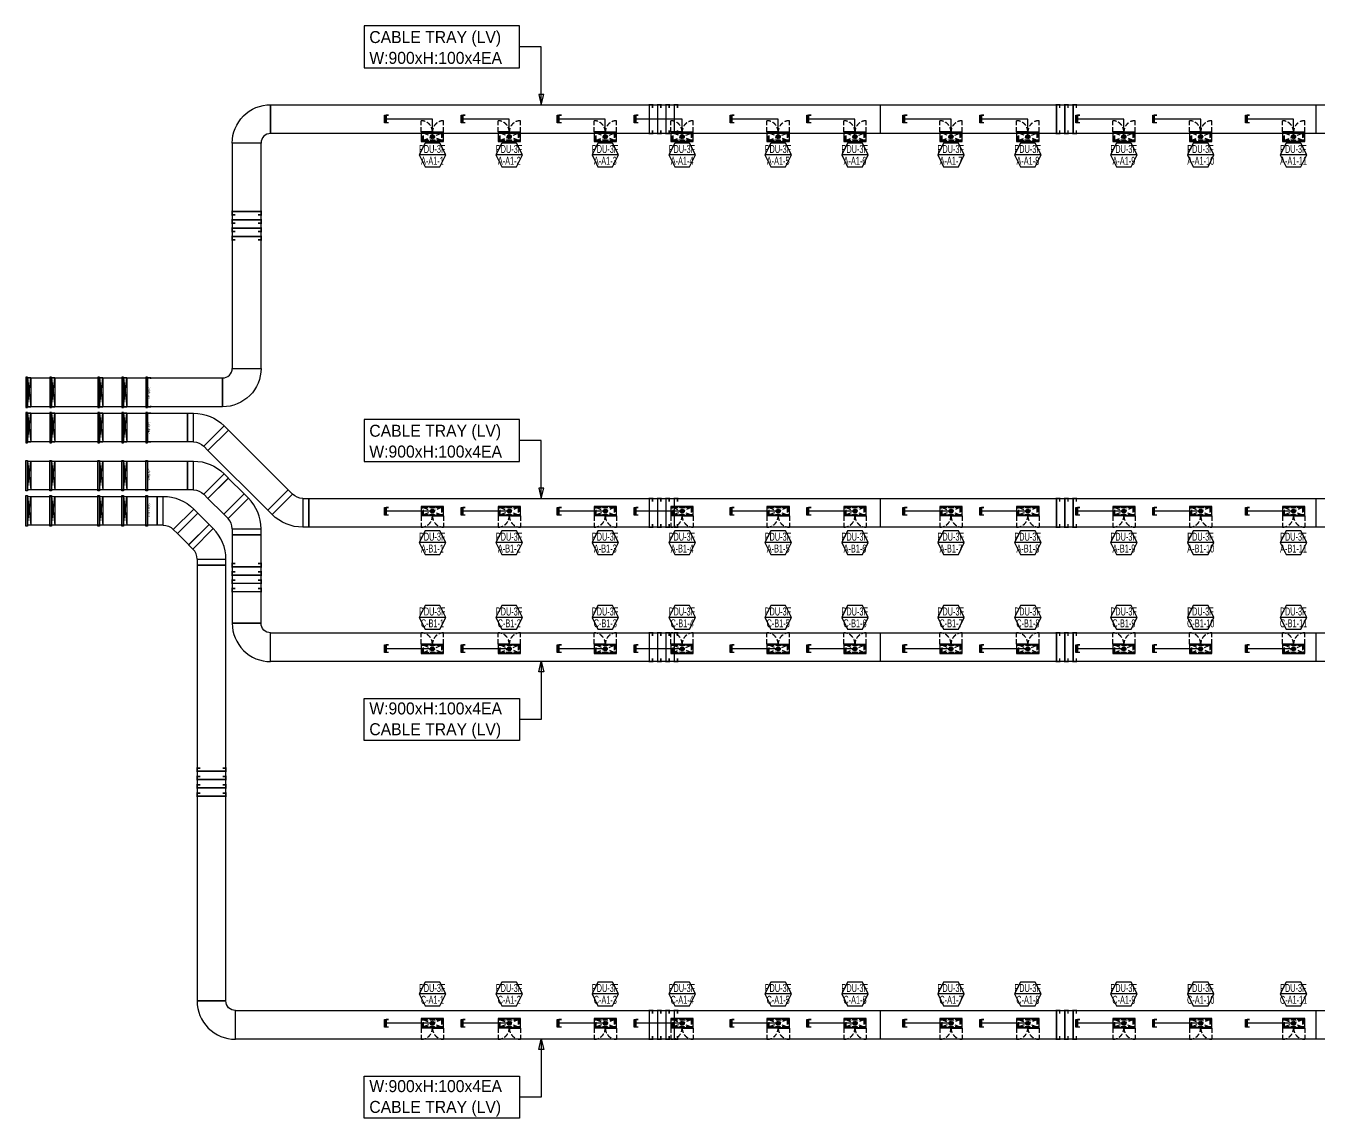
# Model space of a CAD drawing. Header units: millimetres. Extents: x 33932 to 374132, y 182625 to 847314.
# Drawn here: x 93904 to 134304, y 289642 to 323768 of the extents above; entities that cross this region are included whole.
import ezdxf
from ezdxf.enums import TextEntityAlignment as Align

# ---------------------------------------------------------------- set-up
doc = ezdxf.new("R2010")
doc.units = ezdxf.units.MM
doc.header["$LTSCALE"] = 150
doc.linetypes.add('LH2', pattern=[2.85, 2, -0.85])
for name, color, linetype in [('------00 Switch Gear_Number', 1, 'Continuous'), ('------01 Distribution Panel_PDU_A', 3, 'Continuous'), ('------01 Distribution Panel_PDU_B', 1, 'Continuous'), ('-----00 LV_CABLE', 3, 'Continuous'), ('-----26 Electrical Cable Tray_HV_N', 30, 'Continuous'), ('-----26 Electrical Cable Tray_LV_STSPDU_A', 181, 'Continuous'), ('-----26 Electrical Cable Tray_LV_STSPDU_B', 41, 'Continuous')]:
    doc.layers.add(name, color=color, linetype=linetype)
doc.styles.add('ELEC', font='')
doc.styles.get('ELEC').set_extended_font_data('Dotum')

# ---------------------------------------------------------------- blocks, each defined once
blk = doc.blocks.new('PDU_400AF_1')
at = {"color": 8, "linetype": 'LH2', "ltscale": 0.5}
for p, q in [((-350, 300), (-350, 649)), ((350, 300), (350, 649)), ((280, 40), (-280, 260)), ((-280, 40), (280, 260)), ((-1, 275), (19, 275))]:
    blk.add_line(p, q, dxfattribs=at)
for p, q in [((-1, 300), (-350, 300)), ((-350, 300), (-350, 0)), ((-1, 276), (-350, 276)), ((-350, 0), (350, 0)), ((-1, 300), (-1, 276)), ((1, 300), (350, 300)), ((1, 300), (1, 276)), ((1, 276), (350, 276)), ((350, 0), (350, 300))]:
    blk.add_line(p, q)
for points in [[(-300, 275), (300, 275), (300, 25), (-300, 25)], [(-280, 260), (280, 260), (280, 40), (-280, 40)]]:
    blk.add_lwpolyline(points, close=True, dxfattribs=at)
for centre, radius in [((-290, 267.5), 3), ((-290, 32.5), 3), ((-290, 267.5), 2), ((-290, 32.5), 2), ((-10, 267.5), 3), ((-10, 32.5), 3), ((-10, 267.5), 2), ((-10, 32.5), 2), ((10, 267.5), 3), ((10, 32.5), 3), ((10, 267.5), 2), ((10, 32.5), 2), ((290, 267.5), 3), ((290, 32.5), 3), ((290, 267.5), 2), ((290, 32.5), 2)]:
    blk.add_circle(centre, radius, dxfattribs=at)
for centre, start, end in [((-350, 300), 0, 90), ((350, 300), 90, 180)]:
    blk.add_arc(centre, 349, start, end, dxfattribs=at)
at = {"color": 8, "linetype": 'LH2', "ltscale": 0.5, "style": 'ELEC'}
blk.add_text('PDU 400AF/400AT', height=50, dxfattribs=at).set_placement((-10.6, 38.6), align=Align.MIDDLE)
blk = doc.blocks.new('A$C9a0ab699')
h = blk.add_hatch(color=0)
edge = h.paths.add_edge_path()
edge.add_arc((64, 64), 64, 720, 1080, ccw=False)
at = {"color": 0}
blk.add_circle((64, 64), 64, dxfattribs=at)
blk = doc.blocks.new('O08')
blk.add_hatch(color=0).paths.add_polyline_path([(120, 51), (-120, 51), (-120, 0), (120, 0)])
at = {"color": 0}
blk.add_lwpolyline([(120, 127.5), (120, 0), (-120, 0), (-120, 127.5), (-120, 51), (120, 51)], dxfattribs=at)
blk = doc.blocks.new('A$C1dfe50b2')
at = {"layer": '-----26 Electrical Cable Tray_LV_STSPDU_B'}
for p, q in [((636, 1275), (0, 638)), ((769, 1142), (636, 1275)), ((133, 505), (769, 1142)), ((0, 638), (133, 505)), ((264, 188), (1164, 188)), ((264, 188), (264, 0)), ((264, 0), (1164, 0)), ((1164, 0), (1164, 188))]:
    blk.add_line(p, q, dxfattribs=at)
for radius, end in [(1350, 44.9921), (450, 44.9385)]:
    blk.add_arc((-186, 188), radius, 0, end, dxfattribs=at)
blk = doc.blocks.new('A$C71e5e9d3')
at = {"layer": '-----26 Electrical Cable Tray_LV_STSPDU_A'}
for p, q in [((636, 1275), (0, 638)), ((769, 1142), (636, 1275)), ((133, 505), (769, 1142)), ((0, 638), (133, 505)), ((264, 188), (1164, 188)), ((264, 188), (264, 0)), ((264, 0), (1164, 0)), ((1164, 0), (1164, 188))]:
    blk.add_line(p, q, dxfattribs=at)
for radius, end in [(1350, 44.9921), (450, 44.9385)]:
    blk.add_arc((-186, 188), radius, 0, end, dxfattribs=at)

msp = doc.modelspace()

# ---------------------------------------------------------------- linework, layer by layer
at = {"layer": '------00 Switch Gear_Number', "color": 1, "lineweight": -2}
for points in [[(107018, 319736), (106189, 319736), (106373, 319368), (106834, 319368), (107018, 319736), (106834, 320105), (106373, 320105), (106189, 319736)], [(109418, 319736), (108589, 319736), (108773, 319368), (109234, 319368), (109418, 319736), (109234, 320105), (108773, 320105), (108589, 319736)], [(112418, 319736), (111589, 319736), (111773, 319368), (112234, 319368), (112418, 319736), (112234, 320105), (111773, 320105), (111589, 319736)], [(114818, 319736), (113989, 319736), (114173, 319368), (114634, 319368), (114818, 319736), (114634, 320105), (114173, 320105), (113989, 319736)], [(117818, 319736), (116989, 319736), (117173, 319368), (117634, 319368), (117818, 319736), (117634, 320105), (117173, 320105), (116989, 319736)], [(120218, 319736), (119389, 319736), (119573, 319368), (120034, 319368), (120218, 319736), (120034, 320105), (119573, 320105), (119389, 319736)], [(123218, 319736), (122389, 319736), (122573, 319368), (123034, 319368), (123218, 319736), (123034, 320105), (122573, 320105), (122389, 319736)], [(125618, 319736), (124789, 319736), (124973, 319368), (125434, 319368), (125618, 319736), (125434, 320105), (124973, 320105), (124789, 319736)], [(128618, 319736), (127789, 319736), (127973, 319368), (128434, 319368), (128618, 319736), (128434, 320105), (127973, 320105), (127789, 319736)], [(131018, 319736), (130189, 319736), (130373, 319368), (130834, 319368), (131018, 319736), (130834, 320105), (130373, 320105), (130189, 319736)], [(133918, 319736), (133089, 319736), (133273, 319368), (133734, 319368), (133918, 319736), (133734, 320105), (133273, 320105), (133089, 319736)], [(107018, 307624), (106189, 307624), (106373, 307255), (106834, 307255), (107018, 307624), (106834, 307992), (106373, 307992), (106189, 307624)], [(109418, 307624), (108589, 307624), (108773, 307255), (109234, 307255), (109418, 307624), (109234, 307992), (108773, 307992), (108589, 307624)], [(112418, 307624), (111589, 307624), (111773, 307255), (112234, 307255), (112418, 307624), (112234, 307992), (111773, 307992), (111589, 307624)], [(114818, 307624), (113989, 307624), (114173, 307255), (114634, 307255), (114818, 307624), (114634, 307992), (114173, 307992), (113989, 307624)], [(117818, 307624), (116989, 307624), (117173, 307255), (117634, 307255), (117818, 307624), (117634, 307992), (117173, 307992), (116989, 307624)], [(120218, 307624), (119389, 307624), (119573, 307255), (120034, 307255), (120218, 307624), (120034, 307992), (119573, 307992), (119389, 307624)], [(123218, 307624), (122389, 307624), (122573, 307255), (123034, 307255), (123218, 307624), (123034, 307992), (122573, 307992), (122389, 307624)], [(125618, 307624), (124789, 307624), (124973, 307255), (125434, 307255), (125618, 307624), (125434, 307992), (124973, 307992), (124789, 307624)], [(128618, 307624), (127789, 307624), (127973, 307255), (128434, 307255), (128618, 307624), (128434, 307992), (127973, 307992), (127789, 307624)], [(131018, 307624), (130189, 307624), (130373, 307255), (130834, 307255), (131018, 307624), (130834, 307992), (130373, 307992), (130189, 307624)], [(133918, 307624), (133089, 307624), (133273, 307255), (133734, 307255), (133918, 307624), (133734, 307992), (133273, 307992), (133089, 307624)], [(107018, 305286), (106189, 305286), (106373, 304918), (106834, 304918), (107018, 305286), (106834, 305655), (106373, 305655), (106189, 305286)], [(109418, 305286), (108589, 305286), (108773, 304918), (109234, 304918), (109418, 305286), (109234, 305655), (108773, 305655), (108589, 305286)], [(112418, 305286), (111589, 305286), (111773, 304918), (112234, 304918), (112418, 305286), (112234, 305655), (111773, 305655), (111589, 305286)], [(114818, 305286), (113989, 305286), (114173, 304918), (114634, 304918), (114818, 305286), (114634, 305655), (114173, 305655), (113989, 305286)], [(117818, 305286), (116989, 305286), (117173, 304918), (117634, 304918), (117818, 305286), (117634, 305655), (117173, 305655), (116989, 305286)], [(120218, 305286), (119389, 305286), (119573, 304918), (120034, 304918), (120218, 305286), (120034, 305655), (119573, 305655), (119389, 305286)], [(123218, 305286), (122389, 305286), (122573, 304918), (123034, 304918), (123218, 305286), (123034, 305655), (122573, 305655), (122389, 305286)], [(125618, 305286), (124789, 305286), (124973, 304918), (125434, 304918), (125618, 305286), (125434, 305655), (124973, 305655), (124789, 305286)], [(128618, 305286), (127789, 305286), (127973, 304918), (128434, 304918), (128618, 305286), (128434, 305655), (127973, 305655), (127789, 305286)], [(131018, 305286), (130189, 305286), (130373, 304918), (130834, 304918), (131018, 305286), (130834, 305655), (130373, 305655), (130189, 305286)], [(133918, 305286), (133089, 305286), (133273, 304918), (133734, 304918), (133918, 305286), (133734, 305655), (133273, 305655), (133089, 305286)], [(107018, 293524), (106189, 293524), (106373, 293155), (106834, 293155), (107018, 293524), (106834, 293892), (106373, 293892), (106189, 293524)], [(109418, 293524), (108589, 293524), (108773, 293155), (109234, 293155), (109418, 293524), (109234, 293892), (108773, 293892), (108589, 293524)], [(112418, 293524), (111589, 293524), (111773, 293155), (112234, 293155), (112418, 293524), (112234, 293892), (111773, 293892), (111589, 293524)], [(114818, 293524), (113989, 293524), (114173, 293155), (114634, 293155), (114818, 293524), (114634, 293892), (114173, 293892), (113989, 293524)], [(117818, 293524), (116989, 293524), (117173, 293155), (117634, 293155), (117818, 293524), (117634, 293892), (117173, 293892), (116989, 293524)], [(120218, 293524), (119389, 293524), (119573, 293155), (120034, 293155), (120218, 293524), (120034, 293892), (119573, 293892), (119389, 293524)], [(123218, 293524), (122389, 293524), (122573, 293155), (123034, 293155), (123218, 293524), (123034, 293892), (122573, 293892), (122389, 293524)], [(125618, 293524), (124789, 293524), (124973, 293155), (125434, 293155), (125618, 293524), (125434, 293892), (124973, 293892), (124789, 293524)], [(128618, 293524), (127789, 293524), (127973, 293155), (128434, 293155), (128618, 293524), (128434, 293892), (127973, 293892), (127789, 293524)], [(131018, 293524), (130189, 293524), (130373, 293155), (130834, 293155), (131018, 293524), (130834, 293892), (130373, 293892), (130189, 293524)], [(133918, 293524), (133089, 293524), (133273, 293155), (133734, 293155), (133918, 293524), (133734, 293892), (133273, 293892), (133089, 293524)]]:
    msp.add_lwpolyline(points, dxfattribs=at)
at = {"layer": '-----00 LV_CABLE'}
for points in [[(106604, 320305), (106604, 320855), (105104, 320855)], [(109004, 320305), (109004, 320855), (107504, 320855)], [(112004, 320305), (112004, 320855), (110504, 320855)], [(114404, 320305), (114404, 320855), (112904, 320855)], [(117404, 320305), (117404, 320855), (115904, 320855)], [(119804, 320305), (119804, 320855), (118304, 320855)], [(122804, 320305), (122804, 320855), (121304, 320855)], [(125204, 320305), (125204, 320855), (123704, 320855)], [(128204, 320305), (128204, 320855), (126704, 320855)], [(130604, 320305), (130604, 320855), (129104, 320855)], [(133504, 320305), (133504, 320855), (132004, 320855)], [(106604, 292605), (105104, 292605)], [(109004, 292605), (107504, 292605)], [(112004, 292605), (110504, 292605)], [(114404, 292605), (112904, 292605)], [(117404, 292605), (115904, 292605)], [(119804, 292605), (118304, 292605)], [(122804, 292605), (121304, 292605)], [(125204, 292605), (123704, 292605)], [(128204, 292605), (126704, 292605)], [(130604, 292605), (129104, 292605)], [(133504, 292605), (132004, 292605)]]:
    msp.add_lwpolyline(points, dxfattribs=at)
at = {"layer": '-----00 LV_CABLE', "color": 1}
for points in [[(106604, 308605), (105104, 308605)], [(109004, 308605), (107504, 308605)], [(112004, 308605), (110504, 308605)], [(114404, 308605), (112904, 308605)], [(117404, 308605), (115904, 308605)], [(119804, 308605), (118304, 308605)], [(122804, 308605), (121304, 308605)], [(125204, 308605), (123704, 308605)], [(128204, 308605), (126704, 308605)], [(130604, 308605), (129104, 308605)], [(133504, 308605), (132004, 308605)], [(106604, 304305), (105104, 304305)], [(109004, 304305), (107504, 304305)], [(112004, 304305), (110504, 304305)], [(114404, 304305), (112904, 304305)], [(117404, 304305), (115904, 304305)], [(119804, 304305), (118304, 304305)], [(122804, 304305), (121304, 304305)], [(125204, 304305), (123704, 304305)], [(128204, 304305), (126704, 304305)], [(130604, 304305), (129104, 304305)], [(133504, 304305), (132004, 304305)]]:
    msp.add_lwpolyline(points, dxfattribs=at)
at = {"layer": '-----26 Electrical Cable Tray_HV_N', "color": 1}
for points in [[(104473, 323768), (104473, 322453), (109319, 322453), (109319, 323768)], [(104473, 311468), (104473, 310153), (109319, 310153), (109319, 311468)], [(104473, 301442), (104473, 302757), (109319, 302757), (109319, 301442)], [(104473, 289642), (104473, 290957), (109319, 290957), (109319, 289642)]]:
    msp.add_lwpolyline(points, close=True, dxfattribs=at)
for points in [[(110004, 321305), (110084, 321625), (109924, 321625), (110004, 321305), (110004, 323110), (109319, 323110)], [(110004, 309005), (110084, 309325), (109924, 309325), (110004, 309005), (110004, 310810), (109319, 310810)], [(110004, 303905), (110084, 303585), (109924, 303585), (110004, 303905), (110004, 302100), (109319, 302100)], [(110004, 292105), (110084, 291785), (109924, 291785), (110004, 292105), (110004, 290300), (109319, 290300)]]:
    msp.add_lwpolyline(points, dxfattribs=at)
at = {"layer": '-----26 Electrical Cable Tray_LV_STSPDU_A', "elevation": 0}
for points in [[(98954, 311667), (98954, 310767), (93954, 310767), (93954, 311667)], [(93954, 310767), (93954, 311667), (94054, 311667), (94054, 310767)], [(98954, 311667), (98954, 310767), (94704, 310767), (94704, 311667)], [(94704, 310767), (94704, 311667), (94804, 311667), (94804, 310767)], [(98954, 311667), (98954, 310767), (96204, 310767), (96204, 311667)], [(96204, 310767), (96204, 311667), (96304, 311667), (96304, 310767)], [(98954, 311667), (98954, 310767), (96954, 310767), (96954, 311667)], [(96954, 310767), (96954, 311667), (97054, 311667), (97054, 310767)], [(99593, 310504), (100229, 311141), (102101, 309269), (101465, 308633)], [(99593, 310504), (100229, 311141), (102101, 309269), (101465, 308633)], [(99593, 310504), (100229, 311141), (102101, 309269), (101465, 308633)], [(99593, 310504), (100229, 311141), (102101, 309269), (101465, 308633)], [(98954, 310168), (98954, 309268), (93954, 309267), (93954, 310167)], [(93954, 309267), (93954, 310167), (94054, 310167), (94054, 309267)], [(98954, 310168), (98954, 309268), (94704, 309267), (94704, 310167)], [(94704, 309267), (94704, 310167), (94804, 310167), (94804, 309267)], [(98954, 310168), (98954, 309268), (96204, 309267), (96204, 310167)], [(96204, 309267), (96204, 310167), (96304, 310167), (96304, 309267)], [(98954, 310168), (98954, 309268), (96954, 309267), (96954, 310167)], [(96954, 309267), (96954, 310167), (97054, 310167), (97054, 309267)], [(99592, 309003), (100228, 309640), (100722, 309145), (100086, 308508)], [(99592, 309003), (100228, 309640), (100722, 309145), (100086, 308508)], [(99592, 309003), (100228, 309640), (100722, 309145), (100086, 308508)], [(99592, 309003), (100228, 309640), (100722, 309145), (100086, 308508)]]:
    msp.add_lwpolyline(points, close=True, dxfattribs=at)
for points in [[(93954, 310767), (94054, 311667)], [(93954, 311667), (94054, 310767)], [(94704, 310767), (94804, 311667)], [(94704, 311667), (94804, 310767)], [(96204, 310767), (96304, 311667)], [(96204, 311667), (96304, 310767)], [(96954, 310767), (97054, 311667)], [(96954, 311667), (97054, 310767)], [(93954, 309267), (94054, 310167)], [(93954, 310167), (94054, 309267)], [(94704, 309267), (94804, 310167)], [(94704, 310167), (94804, 309267)], [(96204, 309267), (96304, 310167)], [(96204, 310167), (96304, 309267)], [(96954, 309267), (97054, 310167)], [(96954, 310167), (97054, 309267)]]:
    msp.add_lwpolyline(points, dxfattribs=at)
at = {"layer": '-----26 Electrical Cable Tray_LV_STSPDU_A'}
for points in [[(120589, 309005), (120589, 308105), (102739, 308105), (102739, 309005)], [(134204, 309005), (134204, 308105), (102739, 308105), (102739, 309005)], [(147404, 309005), (147404, 308105), (102739, 308105), (102739, 309005)], [(163604, 309005), (163604, 308105), (102739, 308105), (102739, 309005)], [(100350, 305105), (101250, 305105), (101250, 307870), (100350, 307870)], [(100350, 305105), (101250, 305105), (101250, 307870), (100350, 307870)], [(100350, 305105), (101250, 305105), (101250, 307870), (100350, 307870)], [(100350, 305105), (101250, 305105), (101250, 307870), (100350, 307870)], [(120589, 304805), (120589, 303905), (101550, 303905), (101550, 304805)], [(134204, 304805), (134204, 303905), (101550, 303905), (101550, 304805)], [(147404, 304805), (147404, 303905), (101550, 303905), (101550, 304805)], [(163604, 304805), (163604, 303905), (101550, 303905), (101550, 304805)]]:
    msp.add_lwpolyline(points, close=True, dxfattribs=at)
at = {"layer": '-----26 Electrical Cable Tray_LV_STSPDU_A', "ltscale": 7.5, "const_width": 50, "elevation": 0}
for points in [[(113480, 308905), (113480, 309005), (113380, 309005), (113380, 308105), (113480, 308105), (113480, 308205)], [(113740, 308905), (113740, 309005), (113640, 309005), (113640, 308105), (113740, 308105), (113740, 308205)], [(114260, 308905), (114260, 309005), (114160, 309005), (114160, 308105), (114260, 308105), (114260, 308205)], [(126198, 308905), (126198, 309005), (126098, 309005), (126098, 308105), (126198, 308105), (126198, 308205)], [(126718, 308905), (126718, 309005), (126618, 309005), (126618, 308105), (126718, 308105), (126718, 308205)], [(100450, 306710), (100350, 306710), (100350, 306610), (101250, 306610), (101250, 306710), (101150, 306710)], [(100450, 306710), (100350, 306710), (100350, 306610), (101250, 306610), (101250, 306710), (101150, 306710)], [(100450, 306450), (100350, 306450), (100350, 306350), (101250, 306350), (101250, 306450), (101150, 306450)], [(100450, 306450), (100350, 306450), (100350, 306350), (101250, 306350), (101250, 306450), (101150, 306450)], [(100450, 306190), (100350, 306190), (100350, 306090), (101250, 306090), (101250, 306190), (101150, 306190)], [(100450, 306190), (100350, 306190), (100350, 306090), (101250, 306090), (101250, 306190), (101150, 306190)], [(113480, 304705), (113480, 304805), (113380, 304805), (113380, 303905), (113480, 303905), (113480, 304005)], [(113740, 304705), (113740, 304805), (113640, 304805), (113640, 303905), (113740, 303905), (113740, 304005)], [(114260, 304705), (114260, 304805), (114160, 304805), (114160, 303905), (114260, 303905), (114260, 304005)], [(126198, 304705), (126198, 304805), (126098, 304805), (126098, 303905), (126198, 303905), (126198, 304005)], [(126718, 304705), (126718, 304805), (126618, 304805), (126618, 303905), (126718, 303905), (126718, 304005)]]:
    msp.add_lwpolyline(points, dxfattribs=at)
at = {"layer": '-----26 Electrical Cable Tray_LV_STSPDU_A', "ltscale": 7.5, "const_width": 50}
for points in [[(114000, 308905), (114000, 309005), (113900, 309005), (113900, 308105), (114000, 308105), (114000, 308205)], [(126458, 308905), (126458, 309005), (126358, 309005), (126358, 308105), (126458, 308105), (126458, 308205)], [(100450, 306970), (100350, 306970), (100350, 306870), (101250, 306870), (101250, 306970), (101150, 306970)], [(100450, 306970), (100350, 306970), (100350, 306870), (101250, 306870), (101250, 306970), (101150, 306970)], [(114000, 304705), (114000, 304805), (113900, 304805), (113900, 303905), (114000, 303905), (114000, 304005)], [(126458, 304705), (126458, 304805), (126358, 304805), (126358, 303905), (126458, 303905), (126458, 304005)]]:
    msp.add_lwpolyline(points, dxfattribs=at)
at = {"layer": '-----26 Electrical Cable Tray_LV_STSPDU_A'}
msp.add_lwpolyline([(101550, 304805), (101550, 304805, -0.414214), (101250, 305105), (101250, 305105), (100350, 305105, 0.414214), (101550, 303905)], format="xyb", close=True, dxfattribs=at)
msp.add_lwpolyline([(101550, 304805), (101550, 304805, -0.414214), (101250, 305105), (101250, 305105), (100350, 305105, 0.414214), (101550, 303905)], format="xyb", close=True, dxfattribs=at)
msp.add_lwpolyline([(101550, 304805), (101550, 304805, -0.414214), (101250, 305105), (101250, 305105), (100350, 305105, 0.414214), (101550, 303905)], format="xyb", close=True, dxfattribs=at)
msp.add_lwpolyline([(101550, 304805), (101550, 304805, -0.414214), (101250, 305105), (101250, 305105), (100350, 305105, 0.414214), (101550, 303905)], format="xyb", close=True, dxfattribs=at)
at = {"layer": '-----26 Electrical Cable Tray_LV_STSPDU_B', "elevation": 0}
for points in [[(101550, 320405), (101550, 320405, 0.414214), (101250, 320105), (101250, 320105), (100350, 320105, -0.414214), (101550, 321305)], [(101550, 320405), (101550, 320405, 0.414214), (101250, 320105), (101250, 320105), (100350, 320105, -0.414214), (101550, 321305)], [(101550, 320405), (101550, 320405, 0.414214), (101250, 320105), (101250, 320105), (100350, 320105, -0.414214), (101550, 321305)], [(101550, 320405), (101550, 320405, 0.414214), (101250, 320105), (101250, 320105), (100350, 320105, -0.414214), (101550, 321305)], [(101550, 320405), (101550, 320405, 0.414214), (101250, 320105), (101250, 320105), (100350, 320105, -0.414214), (101550, 321305)], [(101550, 320405), (101550, 320405, 0.414214), (101250, 320105), (101250, 320105), (100350, 320105, -0.414214), (101550, 321305)], [(101550, 320405), (101550, 320405, 0.414214), (101250, 320105), (101250, 320105), (100350, 320105, -0.414214), (101550, 321305)], [(101550, 320405), (101550, 320405, 0.414214), (101250, 320105), (101250, 320105), (100350, 320105, -0.414214), (101550, 321305)], [(100050, 312767), (100050, 312767, 0.414214), (100350, 313067), (100350, 313067), (101250, 313067, -0.414214), (100050, 311867)], [(100050, 312767), (100050, 312767, 0.414214), (100350, 313067), (100350, 313067), (101250, 313067, -0.414214), (100050, 311867)], [(100050, 312767), (100050, 312767, 0.414214), (100350, 313067), (100350, 313067), (101250, 313067, -0.414214), (100050, 311867)], [(100050, 312767), (100050, 312767, 0.414214), (100350, 313067), (100350, 313067), (101250, 313067, -0.414214), (100050, 311867)], [(100050, 312767), (100050, 312767, 0.414214), (100350, 313067), (100350, 313067), (101250, 313067, -0.414214), (100050, 311867)], [(100050, 312767), (100050, 312767, 0.414214), (100350, 313067), (100350, 313067), (101250, 313067, -0.414214), (100050, 311867)], [(100050, 312767), (100050, 312767, 0.414214), (100350, 313067), (100350, 313067), (101250, 313067, -0.414214), (100050, 311867)], [(100050, 312767), (100050, 312767, 0.414214), (100350, 313067), (100350, 313067), (101250, 313067, -0.414214), (100050, 311867)]]:
    msp.add_lwpolyline(points, format="xyb", close=True, dxfattribs=at)
at = {"layer": '-----26 Electrical Cable Tray_LV_STSPDU_B'}
for points in [[(120589, 321305), (120589, 320405), (101550, 320405), (101550, 321305)], [(134204, 321305), (134204, 320405), (101550, 320405), (101550, 321305)], [(147404, 321305), (147404, 320405), (101550, 320405), (101550, 321305)], [(163604, 321305), (163604, 320405), (101550, 320405), (101550, 321305)], [(99250, 293305), (100150, 293305), (100150, 306917), (99250, 306917)], [(99250, 293305), (100150, 293305), (100150, 306917), (99250, 306917)], [(99250, 293305), (100150, 293305), (100150, 306917), (99250, 306917)], [(99250, 293305), (100150, 293305), (100150, 306917), (99250, 306917)], [(120589, 293005), (120589, 292105), (100450, 292105), (100450, 293005)], [(134204, 293005), (134204, 292105), (100450, 292105), (100450, 293005)], [(147404, 293005), (147404, 292105), (100450, 292105), (100450, 293005)], [(163604, 293005), (163604, 292105), (100450, 292105), (100450, 293005)]]:
    msp.add_lwpolyline(points, close=True, dxfattribs=at)
at = {"layer": '-----26 Electrical Cable Tray_LV_STSPDU_B', "ltscale": 7.5, "const_width": 50, "elevation": 0}
for points in [[(113480, 321205), (113480, 321305), (113380, 321305), (113380, 320405), (113480, 320405), (113480, 320505)], [(113740, 321205), (113740, 321305), (113640, 321305), (113640, 320405), (113740, 320405), (113740, 320505)], [(114260, 321205), (114260, 321305), (114160, 321305), (114160, 320405), (114260, 320405), (114260, 320505)], [(126198, 321205), (126198, 321305), (126098, 321305), (126098, 320405), (126198, 320405), (126198, 320505)], [(126718, 321205), (126718, 321305), (126618, 321305), (126618, 320405), (126718, 320405), (126718, 320505)], [(100450, 317864), (100350, 317864), (100350, 317964), (101250, 317964), (101250, 317864), (101150, 317864)], [(100450, 317864), (100350, 317864), (100350, 317964), (101250, 317964), (101250, 317864), (101150, 317864)], [(100450, 317604), (100350, 317604), (100350, 317704), (101250, 317704), (101250, 317604), (101150, 317604)], [(100450, 317604), (100350, 317604), (100350, 317704), (101250, 317704), (101250, 317604), (101150, 317604)], [(100450, 317344), (100350, 317344), (100350, 317444), (101250, 317444), (101250, 317344), (101150, 317344)], [(100450, 317344), (100350, 317344), (100350, 317444), (101250, 317444), (101250, 317344), (101150, 317344)], [(99350, 300319), (99250, 300319), (99250, 300219), (100150, 300219), (100150, 300319), (100050, 300319)], [(99350, 300319), (99250, 300319), (99250, 300219), (100150, 300219), (100150, 300319), (100050, 300319)], [(99350, 300059), (99250, 300059), (99250, 299959), (100150, 299959), (100150, 300059), (100050, 300059)], [(99350, 300059), (99250, 300059), (99250, 299959), (100150, 299959), (100150, 300059), (100050, 300059)], [(99350, 299799), (99250, 299799), (99250, 299699), (100150, 299699), (100150, 299799), (100050, 299799)], [(99350, 299799), (99250, 299799), (99250, 299699), (100150, 299699), (100150, 299799), (100050, 299799)], [(113480, 292905), (113480, 293005), (113380, 293005), (113380, 292105), (113480, 292105), (113480, 292205)], [(113740, 292905), (113740, 293005), (113640, 293005), (113640, 292105), (113740, 292105), (113740, 292205)], [(114260, 292905), (114260, 293005), (114160, 293005), (114160, 292105), (114260, 292105), (114260, 292205)], [(126198, 292905), (126198, 293005), (126098, 293005), (126098, 292105), (126198, 292105), (126198, 292205)], [(126718, 292905), (126718, 293005), (126618, 293005), (126618, 292105), (126718, 292105), (126718, 292205)]]:
    msp.add_lwpolyline(points, dxfattribs=at)
at = {"layer": '-----26 Electrical Cable Tray_LV_STSPDU_B', "ltscale": 7.5, "const_width": 50}
for points in [[(114000, 321205), (114000, 321305), (113900, 321305), (113900, 320405), (114000, 320405), (114000, 320505)], [(126458, 321205), (126458, 321305), (126358, 321305), (126358, 320405), (126458, 320405), (126458, 320505)], [(100450, 317084), (100350, 317084), (100350, 317184), (101250, 317184), (101250, 317084), (101150, 317084)], [(100450, 317084), (100350, 317084), (100350, 317184), (101250, 317184), (101250, 317084), (101150, 317084)], [(99350, 300579), (99250, 300579), (99250, 300479), (100150, 300479), (100150, 300579), (100050, 300579)], [(99350, 300579), (99250, 300579), (99250, 300479), (100150, 300479), (100150, 300579), (100050, 300579)], [(114000, 292905), (114000, 293005), (113900, 293005), (113900, 292105), (114000, 292105), (114000, 292205)], [(126458, 292905), (126458, 293005), (126358, 293005), (126358, 292105), (126458, 292105), (126458, 292205)]]:
    msp.add_lwpolyline(points, dxfattribs=at)
at = {"layer": '-----26 Electrical Cable Tray_LV_STSPDU_B', "elevation": 0}
for points in [[(100350, 313067), (101250, 313067), (101250, 320105), (100350, 320105)], [(100350, 313067), (101250, 313067), (101250, 320105), (100350, 320105)], [(100350, 313067), (101250, 313067), (101250, 320105), (100350, 320105)], [(100350, 313067), (101250, 313067), (101250, 320105), (100350, 320105)], [(100050, 312767), (100050, 311867), (93954, 311867), (93954, 312767)], [(93954, 311867), (93954, 312767), (94054, 312767), (94054, 311867)], [(100050, 312767), (100050, 311867), (94704, 311867), (94704, 312767)], [(94704, 311867), (94704, 312767), (94804, 312767), (94804, 311867)], [(100050, 312767), (100050, 311867), (96204, 311867), (96204, 312767)], [(96204, 311867), (96204, 312767), (96304, 312767), (96304, 311867)], [(100050, 312767), (100050, 311867), (96954, 311867), (96954, 312767)], [(96954, 311867), (96954, 312767), (97054, 312767), (97054, 311867)], [(98004, 309067), (98004, 308167), (93954, 308167), (93954, 309067)], [(93954, 308167), (93954, 309067), (94054, 309067), (94054, 308167)], [(98004, 309067), (98004, 308167), (94704, 308167), (94704, 309067)], [(94704, 308167), (94704, 309067), (94804, 309067), (94804, 308167)], [(98004, 309067), (98004, 308167), (96204, 308167), (96204, 309067)], [(96204, 308167), (96204, 309067), (96304, 309067), (96304, 308167)], [(96954, 308167), (96954, 309067), (97054, 309067), (97054, 308167)], [(98004, 309067), (98004, 308167), (96954, 308167), (96954, 309067)], [(98642, 307903), (99278, 308539), (99626, 308193), (98990, 307556)], [(98642, 307903), (99278, 308539), (99626, 308193), (98990, 307556)], [(98642, 307903), (99278, 308539), (99626, 308193), (98990, 307556)], [(98642, 307903), (99278, 308539), (99626, 308193), (98990, 307556)]]:
    msp.add_lwpolyline(points, close=True, dxfattribs=at)
for points in [[(93954, 311867), (94054, 312767)], [(93954, 312767), (94054, 311867)], [(94704, 311867), (94804, 312767)], [(94704, 312767), (94804, 311867)], [(96204, 311867), (96304, 312767)], [(96204, 312767), (96304, 311867)], [(96954, 311867), (97054, 312767)], [(96954, 312767), (97054, 311867)], [(93954, 308167), (94054, 309067)], [(93954, 309067), (94054, 308167)], [(94704, 308167), (94804, 309067)], [(94704, 309067), (94804, 308167)], [(96204, 308167), (96304, 309067)], [(96204, 309067), (96304, 308167)], [(96954, 308167), (97054, 309067)], [(96954, 309067), (97054, 308167)]]:
    msp.add_lwpolyline(points, dxfattribs=at)
at = {"layer": '-----26 Electrical Cable Tray_LV_STSPDU_B'}
msp.add_lwpolyline([(100450, 293005), (100450, 293005, -0.414214), (100150, 293305), (100150, 293305), (99250, 293305, 0.414214), (100450, 292105)], format="xyb", close=True, dxfattribs=at)
msp.add_lwpolyline([(100450, 293005), (100450, 293005, -0.414214), (100150, 293305), (100150, 293305), (99250, 293305, 0.414214), (100450, 292105)], format="xyb", close=True, dxfattribs=at)
msp.add_lwpolyline([(100450, 293005), (100450, 293005, -0.414214), (100150, 293305), (100150, 293305), (99250, 293305, 0.414214), (100450, 292105)], format="xyb", close=True, dxfattribs=at)
msp.add_lwpolyline([(100450, 293005), (100450, 293005, -0.414214), (100150, 293305), (100150, 293305), (99250, 293305, 0.414214), (100450, 292105)], format="xyb", close=True, dxfattribs=at)
at = {"color": 0, "elevation": 0}
for points in [[(93954, 312792), (93904, 312792), (93904, 311842), (93954, 311842), (93954, 312792)], [(94054, 312742), (94054, 312767), (93954, 312767), (93954, 311867), (94054, 311867), (94054, 311892)], [(94704, 312792), (94654, 312792), (94654, 311842), (94704, 311842), (94704, 312792)], [(94804, 312742), (94804, 312767), (94704, 312767), (94704, 311867), (94804, 311867), (94804, 311892)], [(96204, 312792), (96154, 312792), (96154, 311842), (96204, 311842), (96204, 312792)], [(96304, 312742), (96304, 312767), (96204, 312767), (96204, 311867), (96304, 311867), (96304, 311892)], [(96954, 312792), (96904, 312792), (96904, 311842), (96954, 311842), (96954, 312792)], [(97054, 312742), (97054, 312767), (96954, 312767), (96954, 311867), (97054, 311867), (97054, 311892)], [(97054, 311892), (97054, 311867), (96954, 311867), (96954, 312767), (97054, 312767), (97054, 312742)], [(97704, 312792), (97654, 312792), (97654, 311842), (97704, 311842), (97704, 312792)], [(97804, 312742), (97804, 312767), (97704, 312767), (97704, 311867), (97804, 311867), (97804, 311892)], [(93954, 311692), (93904, 311692), (93904, 310742), (93954, 310742), (93954, 311692)], [(94054, 311642), (94054, 311667), (93954, 311667), (93954, 310767), (94054, 310767), (94054, 310792)], [(94704, 311692), (94654, 311692), (94654, 310742), (94704, 310742), (94704, 311692)], [(94804, 311642), (94804, 311667), (94704, 311667), (94704, 310767), (94804, 310767), (94804, 310792)], [(96204, 311692), (96154, 311692), (96154, 310742), (96204, 310742), (96204, 311692)], [(96304, 311642), (96304, 311667), (96204, 311667), (96204, 310767), (96304, 310767), (96304, 310792)], [(96954, 311692), (96904, 311692), (96904, 310742), (96954, 310742), (96954, 311692)], [(97054, 311642), (97054, 311667), (96954, 311667), (96954, 310767), (97054, 310767), (97054, 310792)], [(97704, 311692), (97654, 311692), (97654, 310742), (97704, 310742), (97704, 311692)], [(97804, 311642), (97804, 311667), (97704, 311667), (97704, 310767), (97804, 310767), (97804, 310792)], [(93954, 309242), (93904, 309242), (93904, 310192), (93954, 310192), (93954, 309242)], [(94054, 309292), (94054, 309267), (93954, 309267), (93954, 310167), (94054, 310167), (94054, 310142)], [(94704, 309242), (94654, 309242), (94654, 310192), (94704, 310192), (94704, 309242)], [(94804, 309292), (94804, 309267), (94704, 309267), (94704, 310167), (94804, 310167), (94804, 310142)], [(96204, 309242), (96154, 309242), (96154, 310192), (96204, 310192), (96204, 309242)], [(96304, 309292), (96304, 309267), (96204, 309267), (96204, 310167), (96304, 310167), (96304, 310142)], [(96954, 309242), (96904, 309242), (96904, 310192), (96954, 310192), (96954, 309242)], [(97054, 309292), (97054, 309267), (96954, 309267), (96954, 310167), (97054, 310167), (97054, 310142)], [(97704, 309242), (97654, 309242), (97654, 310192), (97704, 310192), (97704, 309242)], [(97804, 309292), (97804, 309267), (97704, 309267), (97704, 310167), (97804, 310167), (97804, 310142)], [(93954, 308142), (93904, 308142), (93904, 309092), (93954, 309092), (93954, 308142)], [(94054, 308192), (94054, 308167), (93954, 308167), (93954, 309067), (94054, 309067), (94054, 309042)], [(94704, 308142), (94654, 308142), (94654, 309092), (94704, 309092), (94704, 308142)], [(94804, 308192), (94804, 308167), (94704, 308167), (94704, 309067), (94804, 309067), (94804, 309042)], [(96204, 308142), (96154, 308142), (96154, 309092), (96204, 309092), (96204, 308142)], [(96304, 308192), (96304, 308167), (96204, 308167), (96204, 309067), (96304, 309067), (96304, 309042)], [(96954, 308142), (96904, 308142), (96904, 309092), (96954, 309092), (96954, 308142)], [(97054, 308192), (97054, 308167), (96954, 308167), (96954, 309067), (97054, 309067), (97054, 309042)], [(97704, 308142), (97654, 308142), (97654, 309092), (97704, 309092), (97704, 308142)], [(97804, 308192), (97804, 308167), (97704, 308167), (97704, 309067), (97804, 309067), (97804, 309042)]]:
    msp.add_lwpolyline(points, dxfattribs=at)

# ---------------------------------------------------------------- block references
at = {"layer": '------01 Distribution Panel_PDU_A'}
for p in [(106604, 320155), (109004, 320155), (112004, 320155), (114404, 320155), (117404, 320155), (119804, 320155), (122804, 320155), (125204, 320155), (128204, 320155), (130604, 320155), (133504, 320155)]:
    msp.add_blockref('PDU_400AF_1', p, dxfattribs=at)
at = {"layer": '------01 Distribution Panel_PDU_A', "rotation": 180}
for p in [(106604, 292755), (109004, 292755), (112004, 292755), (114404, 292755), (117404, 292755), (119804, 292755), (122804, 292755), (125204, 292755), (128204, 292755), (130604, 292755), (133504, 292755)]:
    msp.add_blockref('PDU_400AF_1', p, dxfattribs=at)
at = {"layer": '------01 Distribution Panel_PDU_B', "rotation": 180}
for p in [(106604, 308755), (109004, 308755), (112004, 308755), (114404, 308755), (117404, 308755), (119804, 308755), (122804, 308755), (125204, 308755), (128204, 308755), (130604, 308755), (133504, 308755)]:
    msp.add_blockref('PDU_400AF_1', p, dxfattribs=at)
at = {"layer": '------01 Distribution Panel_PDU_B'}
for p in [(106604, 304155), (109004, 304155), (112004, 304155), (114404, 304155), (117404, 304155), (119804, 304155), (122804, 304155), (125204, 304155), (128204, 304155), (130604, 304155), (133504, 304155)]:
    msp.add_blockref('PDU_400AF_1', p, dxfattribs=at)
at = {"layer": '-----00 LV_CABLE'}
for name, p, rotation in [('O08', (105104, 320855), 270), ('O08', (107504, 320855), 270), ('O08', (110504, 320855), 270), ('O08', (112904, 320855), 270), ('O08', (115904, 320855), 270), ('O08', (118304, 320855), 270), ('O08', (121304, 320855), 270), ('O08', (123704, 320855), 270), ('O08', (126704, 320855), 270), ('O08', (129104, 320855), 270), ('O08', (132004, 320855), 270), ('A$C9a0ab699', (106668, 320369), 180), ('A$C9a0ab699', (109068, 320369), 180), ('A$C9a0ab699', (112068, 320369), 180), ('A$C9a0ab699', (114468, 320369), 180), ('A$C9a0ab699', (117468, 320369), 180), ('A$C9a0ab699', (119868, 320369), 180), ('A$C9a0ab699', (122868, 320369), 180), ('A$C9a0ab699', (125268, 320369), 180), ('A$C9a0ab699', (128268, 320369), 180), ('A$C9a0ab699', (130668, 320369), 180), ('A$C9a0ab699', (133568, 320369), 180), ('O08', (105104, 292605), 270), ('A$C9a0ab699', (106668, 292669), 180), ('O08', (107504, 292605), 270), ('A$C9a0ab699', (109068, 292669), 180), ('O08', (110504, 292605), 270), ('A$C9a0ab699', (112068, 292669), 180), ('O08', (112904, 292605), 270), ('A$C9a0ab699', (114468, 292669), 180), ('O08', (115904, 292605), 270), ('A$C9a0ab699', (117468, 292669), 180), ('O08', (118304, 292605), 270), ('A$C9a0ab699', (119868, 292669), 180), ('O08', (121304, 292605), 270), ('A$C9a0ab699', (122868, 292669), 180), ('O08', (123704, 292605), 270), ('A$C9a0ab699', (125268, 292669), 180), ('O08', (126704, 292605), 270), ('A$C9a0ab699', (128268, 292669), 180), ('O08', (129104, 292605), 270), ('A$C9a0ab699', (130668, 292669), 180), ('O08', (132004, 292605), 270), ('A$C9a0ab699', (133568, 292669), 180)]:
    msp.add_blockref(name, p, dxfattribs=dict(at, rotation=rotation))
at = {"layer": '-----00 LV_CABLE', "color": 1}
for name, p, rotation in [('O08', (105104, 308605), 270), ('A$C9a0ab699', (106668, 308669), 180), ('O08', (107504, 308605), 270), ('A$C9a0ab699', (109068, 308669), 180), ('O08', (110504, 308605), 270), ('A$C9a0ab699', (112068, 308669), 180), ('O08', (112904, 308605), 270), ('A$C9a0ab699', (114468, 308669), 180), ('O08', (115904, 308605), 270), ('A$C9a0ab699', (117468, 308669), 180), ('O08', (118304, 308605), 270), ('A$C9a0ab699', (119868, 308669), 180), ('O08', (121304, 308605), 270), ('A$C9a0ab699', (122868, 308669), 180), ('O08', (123704, 308605), 270), ('A$C9a0ab699', (125268, 308669), 180), ('O08', (126704, 308605), 270), ('A$C9a0ab699', (128268, 308669), 180), ('O08', (129104, 308605), 270), ('A$C9a0ab699', (130668, 308669), 180), ('O08', (132004, 308605), 270), ('A$C9a0ab699', (133568, 308669), 180), ('O08', (105104, 304305), 270), ('A$C9a0ab699', (106668, 304369), 180), ('O08', (107504, 304305), 270), ('A$C9a0ab699', (109068, 304369), 180), ('O08', (110504, 304305), 270), ('A$C9a0ab699', (112068, 304369), 180), ('O08', (112904, 304305), 270), ('A$C9a0ab699', (114468, 304369), 180), ('O08', (115904, 304305), 270), ('A$C9a0ab699', (117468, 304369), 180), ('O08', (118304, 304305), 270), ('A$C9a0ab699', (119868, 304369), 180), ('O08', (121304, 304305), 270), ('A$C9a0ab699', (122868, 304369), 180), ('O08', (123704, 304305), 270), ('A$C9a0ab699', (125268, 304369), 180), ('O08', (126704, 304305), 270), ('A$C9a0ab699', (128268, 304369), 180), ('O08', (129104, 304305), 270), ('A$C9a0ab699', (130668, 304369), 180), ('O08', (132004, 304305), 270), ('A$C9a0ab699', (133568, 304369), 180)]:
    msp.add_blockref(name, p, dxfattribs=dict(at, rotation=rotation))
at = {"layer": '-----26 Electrical Cable Tray_LV_STSPDU_A', "xscale": -1}
for p, rotation in [((98954, 310503), 270), ((98954, 310503, 0), 270), ((98954, 310503, 0), 270), ((98954, 310503, 0), 270), ((98954, 309004), 270), ((98954, 309004), 270), ((98954, 309004), 270), ((98954, 309004), 270), ((102739, 309269), 90), ((102739, 309269), 90), ((102739, 309269), 90), ((102739, 309269), 90)]:
    msp.add_blockref('A$C71e5e9d3', p, dxfattribs=dict(at, rotation=rotation))
at = {"layer": '-----26 Electrical Cable Tray_LV_STSPDU_A'}
msp.add_blockref('A$C71e5e9d3', (100086, 307870), dxfattribs=at)
msp.add_blockref('A$C71e5e9d3', (100086, 307870), dxfattribs=at)
msp.add_blockref('A$C71e5e9d3', (100086, 307870), dxfattribs=at)
msp.add_blockref('A$C71e5e9d3', (100086, 307870), dxfattribs=at)
at = {"layer": '-----26 Electrical Cable Tray_LV_STSPDU_B', "xscale": -1, "rotation": 270}
msp.add_blockref('A$C1dfe50b2', (98004, 307903), dxfattribs=at)
msp.add_blockref('A$C1dfe50b2', (98004, 307903), dxfattribs=at)
msp.add_blockref('A$C1dfe50b2', (98004, 307903), dxfattribs=at)
msp.add_blockref('A$C1dfe50b2', (98004, 307903), dxfattribs=at)
at = {"layer": '-----26 Electrical Cable Tray_LV_STSPDU_B'}
msp.add_blockref('A$C1dfe50b2', (98989, 306917), dxfattribs=at)
msp.add_blockref('A$C1dfe50b2', (98989, 306917), dxfattribs=at)
msp.add_blockref('A$C1dfe50b2', (98989, 306917), dxfattribs=at)
msp.add_blockref('A$C1dfe50b2', (98989, 306917), dxfattribs=at)

# ---------------------------------------------------------------- texts
at = {"layer": '------00 Switch Gear_Number', "color": 2, "lineweight": -2, "style": 'ELEC', "width": 0.6}
for s, p in [('PDU-3F', (106596, 319921)), ('PDU-3F', (108996, 319921)), ('PDU-3F', (111996, 319921)), ('PDU-3F', (114396, 319921)), ('PDU-3F', (117396, 319921)), ('PDU-3F', (119796, 319921)), ('PDU-3F', (122796, 319921)), ('PDU-3F', (125196, 319921)), ('PDU-3F', (128196, 319921)), ('PDU-3F', (130596, 319921)), ('PDU-3F', (133496, 319921)), ('A-A1-1', (106604, 319552)), ('A-A1-2', (109004, 319552)), ('A-A1-3', (112004, 319552)), ('A-A1-4', (114404, 319552)), ('A-A1-5', (117404, 319552)), ('A-A1-6', (119804, 319552)), ('A-A1-7', (122804, 319552)), ('A-A1-8', (125204, 319552)), ('A-A1-9', (128204, 319552)), ('A-A1-10', (130604, 319552)), ('A-A1-11', (133504, 319552)), ('PDU-3F', (106596, 307808)), ('PDU-3F', (108996, 307808)), ('PDU-3F', (111996, 307808)), ('PDU-3F', (114396, 307808)), ('PDU-3F', (117396, 307808)), ('PDU-3F', (119796, 307808)), ('PDU-3F', (122796, 307808)), ('PDU-3F', (125196, 307808)), ('PDU-3F', (128196, 307808)), ('PDU-3F', (130596, 307808)), ('PDU-3F', (133496, 307808)), ('A-B1-1', (106604, 307439)), ('A-B1-2', (109004, 307439)), ('A-B1-3', (112004, 307439)), ('A-B1-4', (114404, 307439)), ('A-B1-5', (117404, 307439)), ('A-B1-6', (119804, 307439)), ('A-B1-7', (122804, 307439)), ('A-B1-8', (125204, 307439)), ('A-B1-9', (128204, 307439)), ('A-B1-10', (130604, 307439)), ('A-B1-11', (133504, 307439)), ('PDU-3F', (106596, 305471)), ('PDU-3F', (108996, 305471)), ('PDU-3F', (111996, 305471)), ('PDU-3F', (114396, 305471)), ('PDU-3F', (117396, 305471)), ('PDU-3F', (119796, 305471)), ('PDU-3F', (122796, 305471)), ('PDU-3F', (125196, 305471)), ('PDU-3F', (128196, 305471)), ('PDU-3F', (130596, 305471)), ('PDU-3F', (133496, 305471)), ('C-B1-1', (106604, 305102)), ('C-B1-2', (109004, 305102)), ('C-B1-3', (112004, 305102)), ('C-B1-4', (114404, 305102)), ('C-B1-5', (117404, 305102)), ('C-B1-6', (119804, 305102)), ('C-B1-7', (122804, 305102)), ('C-B1-8', (125204, 305102)), ('C-B1-9', (128204, 305102)), ('C-B1-10', (130604, 305102)), ('C-B1-11', (133504, 305102)), ('PDU-3F', (106596, 293708)), ('PDU-3F', (108996, 293708)), ('PDU-3F', (111996, 293708)), ('PDU-3F', (114396, 293708)), ('PDU-3F', (117396, 293708)), ('PDU-3F', (119796, 293708)), ('PDU-3F', (122796, 293708)), ('PDU-3F', (125196, 293708)), ('PDU-3F', (128196, 293708)), ('PDU-3F', (130596, 293708)), ('PDU-3F', (133496, 293708)), ('C-A1-1', (106604, 293339)), ('C-A1-2', (109004, 293339)), ('C-A1-3', (112004, 293339)), ('C-A1-4', (114404, 293339)), ('C-A1-5', (117404, 293339)), ('C-A1-6', (119804, 293339)), ('C-A1-7', (122804, 293339)), ('C-A1-8', (125204, 293339)), ('C-A1-9', (128204, 293339)), ('C-A1-10', (130604, 293339)), ('C-A1-11', (133504, 293339))]:
    msp.add_text(s, height=250, dxfattribs=at).set_placement(p, align=Align.MIDDLE_CENTER)
at = {"layer": '-----26 Electrical Cable Tray_LV_STSPDU_A', "style": 'ELEC'}
for s, p in [('CABLE TRAY (LV)', (104633, 311118)), ('W:900xH:100x4EA', (104633, 310468)), ('W:900xH:100x4EA', (104633, 302443)), ('CABLE TRAY (LV)', (104633, 301793))]:
    msp.add_text(s, height=375, dxfattribs=at).set_placement(p, align=Align.MIDDLE_LEFT)
at = {"layer": '-----26 Electrical Cable Tray_LV_STSPDU_B', "style": 'ELEC'}
for s, p in [('CABLE TRAY (LV)', (104633, 323418)), ('W:900xH:100x4EA', (104633, 322768)), ('W:900xH:100x4EA', (104633, 290643)), ('CABLE TRAY (LV)', (104633, 289993))]:
    msp.add_text(s, height=375, dxfattribs=at).set_placement(p, align=Align.MIDDLE_LEFT)
at = {"color": 0, "style": 'ELEC', "width": 0.7}
for s, p in [('LV 트레이-IT', (94008, 312290)), ('LV 트레이-IT', (94758, 312290)), ('LV 트레이-IT', (96258, 312290)), ('LV 트레이-IT', (97008, 312290)), ('LV 트레이-IT(SP)', (97758, 312290)), ('LV 트레이-IT', (94008, 311190)), ('LV 트레이-IT', (94758, 311190)), ('LV 트레이-IT', (96258, 311190)), ('LV 트레이-IT', (97008, 311190)), ('LV 트레이-IT(SP)', (97758, 311190)), ('LV 트레이-IT(SP)', (97758, 309741)), ('LV 트레이-IT', (94008, 309741)), ('LV 트레이-IT', (94758, 309741)), ('LV 트레이-IT', (96258, 309741)), ('LV 트레이-IT', (97008, 309741)), ('LV 트레이-IT', (94008, 308641)), ('LV 트레이-IT', (94758, 308641)), ('LV 트레이-IT', (96258, 308641)), ('LV 트레이-IT', (97008, 308641)), ('LV 트레이-IT(SP)', (97758, 308641))]:
    msp.add_text(s, height=50, rotation=90, dxfattribs=at).set_placement(p, align=Align.MIDDLE_CENTER)

doc.saveas('drawing.dxf')
